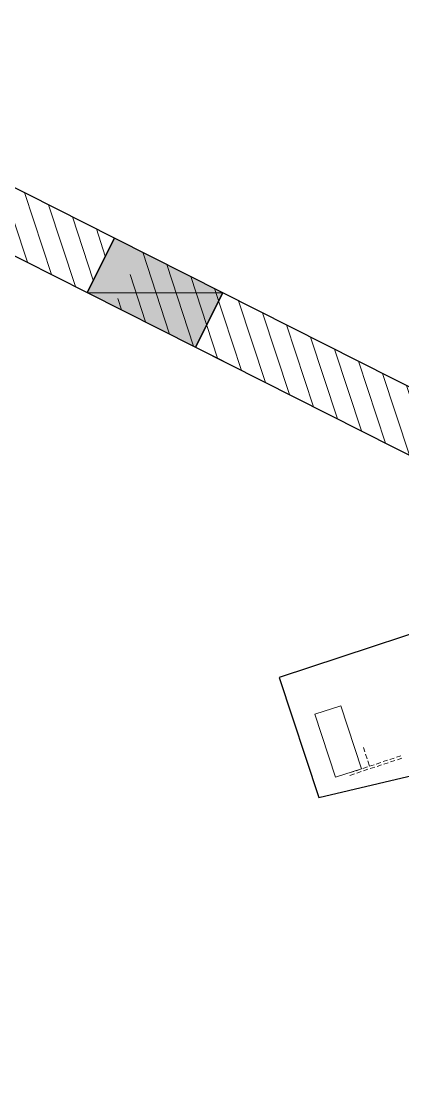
# Model space of a CAD drawing. Header units: metres. Extents: x 0 to 547597, y 0 to 1844684.
# Drawn here: x 543399.995 to 543401.249, y 1844525.203 to 1844528.723 of the extents above; entities that cross this region are included whole.
import ezdxf

# ---------------------------------------------------------------- set-up
doc = ezdxf.new("R2010")
doc.units = ezdxf.units.M
doc.layers.add('5_Thep', color=4, linetype='Continuous')
doc.layers.add('TB220kVhientai', color=7, linetype='Continuous')
for name, color, linetype, lineweight in [('A-Hatch', 8, 'Continuous', 5), ('A-Sect-Conc', 1, 'Continuous', 30), ('A-Wall', 3, 'Continuous', 30)]:
    doc.layers.add(name, color=color, linetype=linetype, lineweight=lineweight)

# ---------------------------------------------------------------- blocks, each defined once
blk = doc.blocks.new('col200x400')
at = {"layer": 'A-Sect-Conc'}
h = blk.add_hatch(color=256, dxfattribs=at)
h.dxf.hatch_style = 1
h.paths.add_polyline_path([(-100, -200), (100, -200), (100, 200), (-100, 200)])
blk.add_line((-100, 200), (100, -200), dxfattribs=at)
blk.add_lwpolyline([(-100, -200), (100, -200), (100, 200), (-100, 200)], close=True, dxfattribs=at)
blk = doc.blocks.new('A$C445369CA')
at = {"layer": 'A-Hatch'}
h = blk.add_hatch(dxfattribs=at)
h.set_pattern_fill('ANSI31', color=256, scale=500, angle=180)
h.set_pattern_definition([(225, (46947.50488503976, -3533.258691576077), (44.19417382415921, -44.19417382415923), [])])
h.paths.add_polyline_path([(26600.00000000047, -7499.999999998487), (26800.00000000047, -7499.999999998487), (26800.00000000047, -2299.999999999069), (26600.00000000047, -2299.999999999069)])
h = blk.add_hatch(dxfattribs=at)
h.set_pattern_fill('ANSI31', color=256, scale=500, angle=180)
h.set_pattern_definition([(225, (-1429987.293548926, -764339.3772551641), (44.19417382415921, -44.19417382415923), [])])
h.paths.add_polyline_path([(26600.00000000023, -9000.484804057167), (26800, -9000.484804057167), (26800.00000000023, -7599.999999998137), (26600.00000000047, -7599.999999998137)])
blk.add_lwpolyline([(27115.34581287531, -5936.406026337063), (27645.10581287555, -6466.166026336956), (27939.02581287548, -6171.659359670244), (27409.85247954191, -5542.486026337021), (27115.34581287531, -5936.406026337063)])
at = {"layer": 'A-Hatch', "linetype": 'Continuous'}
for points in [[(27705.53247954207, -6002.699359670281), (27694.38581287535, -5992.139359670226)], [(27711.39914620877, -5996.8326930037), (27700.25247954205, -5985.686026336974)], [(27721.9591462086, -6019.126026337035), (27711.39914620877, -6008.566026336979)], [(27727.82581287553, -6013.259359670337), (27717.26581287547, -6002.699359670281)], [(27738.38581287535, -6036.139359670226), (27727.82581287553, -6024.992693003733)], [(27744.25247954205, -6030.272693003761), (27733.69247954199, -6019.126026337035)], [(27755.39914620877, -6052.566026336979), (27744.25247954205, -6041.419359670253)], [(27761.26581287547, -6046.699359670281), (27750.11914620874, -6035.552693003672)], [(27777.69247954199, -6063.126026337035), (27766.54581287527, -6051.979359670309)], [(27791.1858128754, -6088.352693003719), (27854.54581287527, -6152.299359670258), (27700.25247954205, -6306.592693003709), (27636.89247954194, -6243.232693003723), (27791.1858128754, -6088.352693003719)], [(27742.49247954204, -6098.326026336988), (27753.63914620876, -6087.179359670263)], [(27758.91914620879, -6081.899359670235), (27771.82581287553, -6068.992693003733)], [(27771.82581287553, -6068.992693003733), (27760.6791462088, -6057.846026337007)], [(27788.25247954205, -6085.419359670253), (27777.10581287555, -6074.272693003761)], [(27794.11914620874, -6079.552693003672), (27782.97247954202, -6068.992693003733)], [(27810.54581287527, -6095.979359670309), (27799.39914620877, -6085.419359670253)], [(27725.47914620885, -6114.752693003742), (27736.62581287534, -6103.606026337016)], [(27804.6791462088, -6101.846026337007), (27794.11914620874, -6091.286026336951)], [(27821.10581287555, -6118.859359670314), (27810.54581287527, -6107.712693003705)], [(27827.55914620869, -6112.992693003733), (27816.41247954196, -6101.846026337007)]]:
    blk.add_lwpolyline(points, dxfattribs=at)
at = {"layer": 'A-Wall', "ltscale": 10}
blk.add_line((26800.00000000023, -7199.999999998487), (26800.00000000047, -7099.999999998487), dxfattribs=at)
at = {"layer": 'A-Wall'}
blk.add_lwpolyline([(26600.00000000047, -7199.999999998487), (26800.00000000047, -7199.999999998487), (26800.00000000047, -2799.999999999069), (26600.00000000047, -2799.999999999069)], close=True, dxfattribs=at)
at = {"layer": 'A-Wall', "ltscale": 10}
blk.add_lwpolyline([(26600.00000000023, -9000.484804057167), (26800, -9000.484804057167), (26800.00000000023, -7599.999999998137), (26600.00000000047, -7599.999999998137)], close=True, dxfattribs=at)
at = {"layer": 'A-Sect-Conc', "rotation": 180}
blk.add_blockref('col200x400', (26700.00000000023, -7399.999999998137), dxfattribs=at)
blk = doc.blocks.new('mb moiTQK')
at = {"layer": 'TB220kVhientai', "xscale": 0.001, "yscale": 0.001, "zscale": 0.001}
blk.add_blockref('A$C445369CA', (-50.40002259510958, -99.99978578448788), dxfattribs=at)
blk = doc.blocks.new('ACAD-DinhViTuyenDz220kV')
blk.add_circle((543470.1879325404, 1844560.069577824), 117.5514489013003)
at = {"layer": '5_Thep', "rotation": 243.2403583287449}
blk.add_blockref('mb moiTQK', (543485.661, 1844458.313), dxfattribs=at)

msp = doc.modelspace()

# ---------------------------------------------------------------- block references
msp.add_blockref('ACAD-DinhViTuyenDz220kV', (0, 0))

doc.saveas('drawing.dxf')
